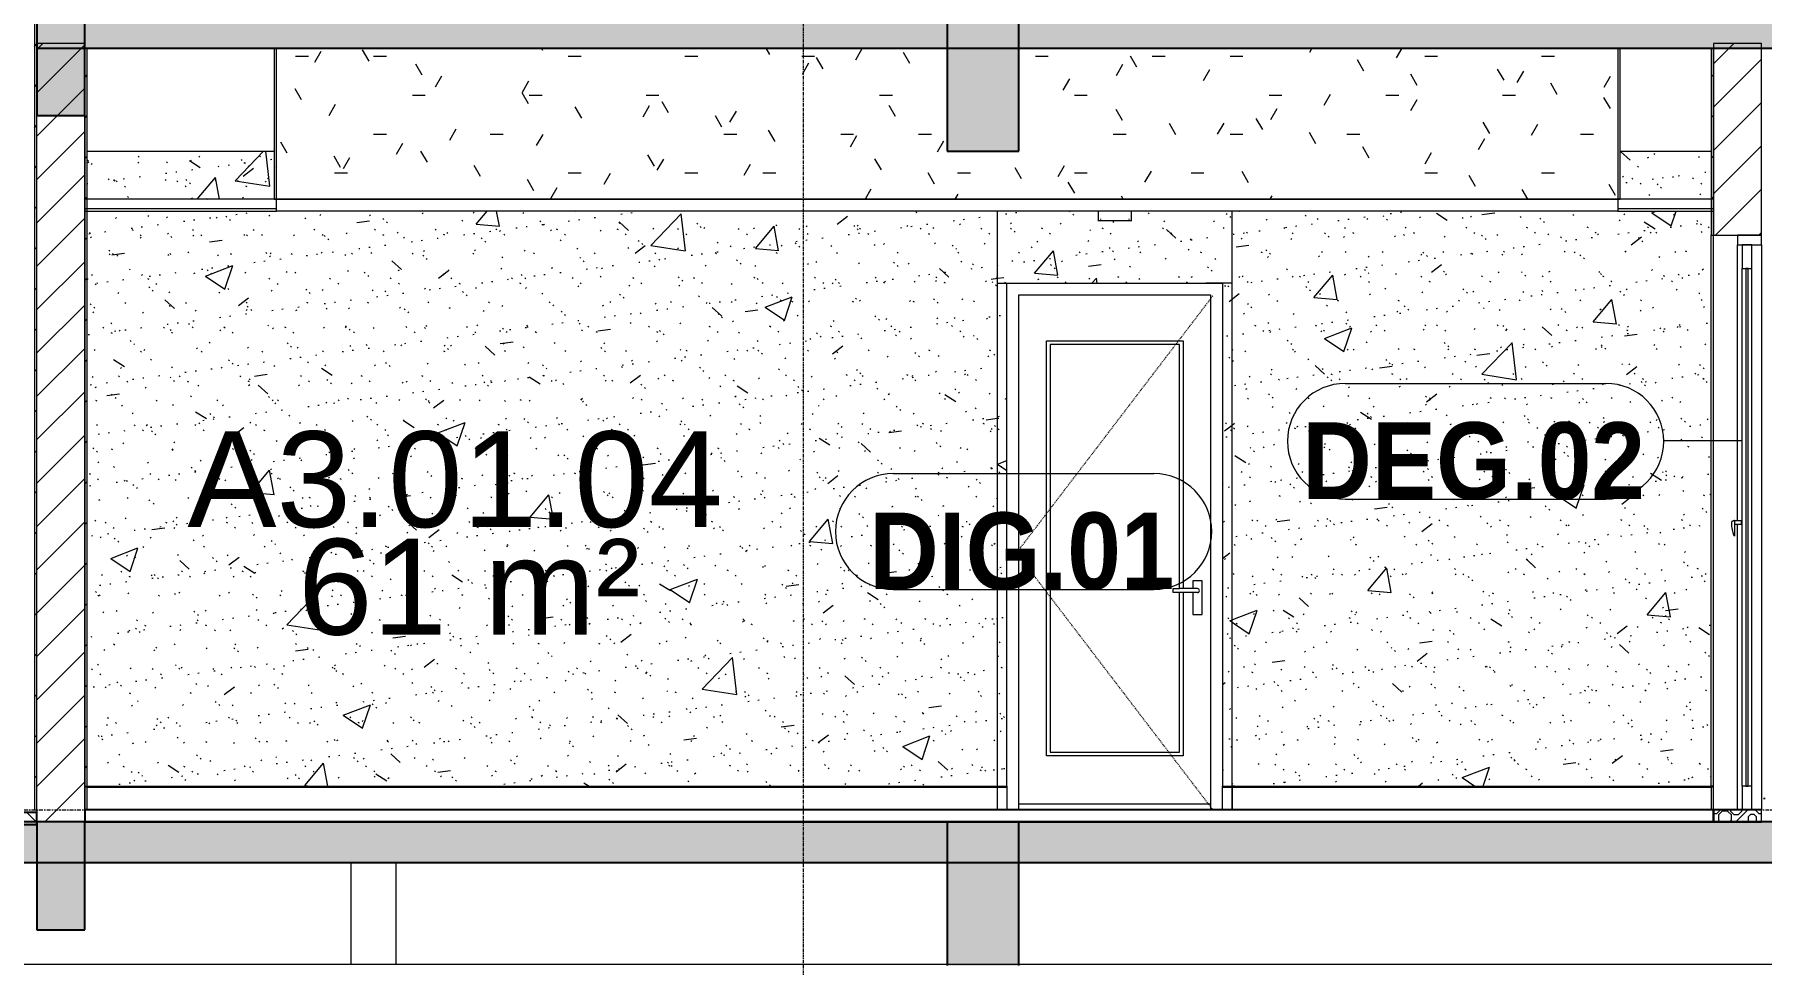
# Model space of a CAD drawing. Header units: millimetres. Extents: x 25061 to 259291, y -8723 to 35400.
# Drawn here: x 118842 to 126053, y 1555 to 5437 of the extents above; entities that cross this region are included whole.
import ezdxf

# ---------------------------------------------------------------- set-up
doc = ezdxf.new("R2010")
doc.units = ezdxf.units.MM
for name, pattern in [('Centre', [31.75, 6.35, -4.7625, 15.875, -4.7625]), ('Dash', [6.35, 3.175, -3.175]), ('Grid Line', [22.225, 12.7, -3.175, 3.175, -3.175])]:
    doc.linetypes.add(name, pattern=pattern)
for name, color, linetype, lineweight in [('0-1', 7, 'Continuous', 5), ('A-AREA-IDEN', 2, 'Continuous', 9), ('A-CLNG', 13, 'Continuous', 9), ('A-CLNG-1', 250, 'Continuous', 18), ('A-CLNG-2', 7, 'Continuous', 9), ('A-CLNG-3', 13, 'Continuous', 18), ('A-CLNG-PATT-1', 7, 'Continuous', 9), ('A-CLNG-PATT-2', 9, 'Continuous', 9), ('A-DETL-GENF-HDLN-1', 7, 'Dash', 9), ('A-DOOR', 31, 'Continuous', 9), ('A-DOOR-1', 7, 'Continuous', 9), ('A-DOOR-FRAM', 31, 'Continuous', 9), ('A-DOOR-GLAZ', 31, 'Continuous', 9), ('A-DOOR-IDEN', 31, 'Continuous', 9), ('A-FLOR-1', 10, 'Continuous', 25), ('A-FLOR-3', 192, 'Continuous', 25), ('A-FLOR-HRAL-1', 253, 'Continuous', 9), ('A-FLOR-LEVL-2', 51, 'Centre', 9), ('A-FLOR-PATT-1', 7, 'Continuous', 9), ('A-FLOR-PATT-2', 9, 'Continuous', 9), ('A-FLOR-PATT-3', 8, 'Continuous', 9), ('A-WALL', 113, 'Continuous', 9), ('A-WALL-1', 113, 'Continuous', 18), ('A-WALL-PATT-1', 7, 'Continuous', 9), ('A-WALL-PATT-2', 9, 'Continuous', 9), ('A-WALL-PATT-4', 111, 'Continuous', 9), ('E-LITE-EQPM', 33, 'Continuous', 9), ('E-LITE-EQPM-1', 7, 'Continuous', 9), ('I-WALL-1', 250, 'Continuous', 18), ('I-WALL-2', 7, 'Continuous', 9), ('I-WALL-3', 2, 'Continuous', 18), ('S-BEAM-1', 12, 'Continuous', 5), ('S-BEAM-2', 10, 'Continuous', 25), ('S-BEAM-3', 7, 'Continuous', 9), ('S-COLS', 52, 'Continuous', 9), ('S-GRID-1', 1, 'Grid Line', 9)]:
    doc.layers.add(name, color=color, linetype=linetype, lineweight=lineweight)
doc.styles.add('Arial', font='arial.ttf', dxfattribs={"height": 400})
doc.styles.add('Arial_B_1', font='arialbd.ttf', dxfattribs={"width": 0.9, "height": 320})
pattern_1 = [(45, (81080.3, 14125), (-84.8528, 84.8528), [])]
pattern_2 = [(50, (81080.3, 14125), (1165.978, -102.01), [121.92, -1341.12]), (355, (81080.3, 14125), (-225.554, 1222.763), [97.536, -1072.896]), (100.451, (81177.5, 14116.5), (940.433, 1120.746), [103.616, -1139.776]), (46.184, (81080.3, 14450.1), (1734.906, -269.074), [182.88, -2011.68]), (96.636, (81224.9, 14427.7), (1519.377, 1583.536), [155.424, -1709.665]), (351.184, (81080.3, 14450.1), (1519.39, 1583.52), [146.304, -1609.344]), (21, (81242.9, 14368.8), (970.332, -654.498), [121.92, -1341.12]), (326, (81242.9, 14368.8), (395.533, 1178.804), [97.536, -1072.896]), (71.451, (81323.7, 14314.3), (1365.87, 524.296), [103.616, -1139.776]), (37.5, (81080.3, 14125), (19.767, 541.1527), [53.645, -1006.246, 53.645, -1035.507, -1076.96]), (37.5, (81080.3, 14125), (19.767, 541.1527), [-2149.043, 53.645, -1023.315]), (7.5, (81080.3, 14125), (427.646, 641.156), [53.645, -567.334, 53.645, -981.862, -410.464]), (7.5, (81080.3, 14125), (427.646, 641.156), [-1656.486, 53.645, -356.819]), (327.5, (80717.8, 14125), (867.782, -36.665), [53.645, -352.755, 53.645, -1214.323, -1682.496]), (327.5, (80717.8, 14125), (867.782, -36.665), [-1674.368, 53.645, -1628.851]), (317.5, (80555.2, 14125), (948.028, 162.731), [53.645, -474.675, 53.645, -788.416, -1194.816]), (317.5, (80555.2, 14125), (948.028, 162.731), [-1370.38, 53.645, -1141.17])]
pattern_3 = [(37.5, (81080.3, 14125), (-5.1206, 156.61216), [5.364, -118.181, 5.364, -132.812, -132.08]), (37.5, (81080.3, 14125), (-5.1206, 156.61216), [-261.722, 5.364, -126.716]), (7.5, (81080.3, 14125), (143.847, 229.3842), [5.364, -61.285, 5.364, -105.989, -42.672]), (7.5, (81080.3, 14125), (143.847, 229.3842), [-178.003, 5.364, -37.308]), (327.5, (80980.33, 14125), (253.11758, 0.46008), [5.364, -35.276, 5.364, -140.94, -191.008]), (327.5, (80980.33, 14125), (253.11758, 0.46008), [-186.944, 5.364, -185.644]), (317.5, (80980.33, 14125), (244.3381, 71.3376), [5.364, -14.956, 5.364, -90.546, -109.728]), (317.5, (80980.33, 14125), (244.3381, 71.3376), [-116.23, 5.364, -104.364])]
pattern_4 = [(45, (81080.3, 14125), (-90.50967, 90.50967), [])]

# ---------------------------------------------------------------- blocks, each defined once
blk = doc.blocks.new('NCV_TKTC_KET CAU_rvt-1-TKCS_MẶT CẮT 1')
at = {"layer": 'A-FLOR-PATT-1'}
h = blk.add_hatch(color=256, dxfattribs=at)
h.paths.add_polyline_path([(33652.6, 5380), (42052.6, 5380), (42052.6, 5550), (33652.6, 5550)])
h.paths.add_polyline_path([(127252.4, 5380), (127252.4, 5550), (118852.4, 5550), (118852.4, 5380), (126740, 5380)])
h.paths.add_polyline_path([(46552.6, 5380), (54952.6, 5380), (54952.6, 5550), (46552.6, 5550)])
h.paths.add_polyline_path([(114352.4, 5380), (114352.4, 5550), (105952.4, 5550), (105952.4, 5380), (113942, 5380)])
h = blk.add_hatch(color=256, dxfattribs=at)
h.paths.add_polyline_path([(127252.5, 1980), (127252.5, 2150), (105952.5, 2150), (105952.5, 1980), (126740, 1980)])
h.paths.add_polyline_path([(33955, 1980), (54952.6, 1980), (54952.6, 2150), (33652.6, 2150), (33652.6, 1980)])
at = {"layer": 'S-BEAM-1'}
for points in [[(119052.5, 5100), (119052.5, 5550), (118852.5, 5550), (118852.5, 5100)], [(122952.5, 4950), (122952.5, 5550), (122652.5, 5550), (122652.5, 4950)], [(119052.5, 1700), (119052.5, 2150), (118852.5, 2150), (118852.5, 1700)], [(122952.5, 1550), (122952.5, 2150), (122652.5, 2150), (122652.5, 1550), (122740.6, 1550)]]:
    blk.add_hatch(color=256, dxfattribs=at).paths.add_polyline_path(points)
at = {"layer": 'A-FLOR-1'}
for p, q in [((118852.4, 5550), (118852.4, 5380)), ((118852.4, 5380), (127252.4, 5380)), ((127252.5, 2150), (105952.5, 2150)), ((105952.5, 1980), (127252.5, 1980))]:
    blk.add_line(p, q, dxfattribs=at)
at = {"layer": 'S-BEAM-2'}
for p, q in [((118852.5, 5550), (118852.5, 5100)), ((119052.5, 5100), (119052.5, 5550)), ((122652.5, 5550), (122652.5, 4950)), ((122952.5, 4950), (122952.5, 5550)), ((118852.5, 5100), (119052.5, 5100)), ((122652.5, 4950), (122952.5, 4950)), ((119052.5, 2150), (118852.5, 2150)), ((118852.5, 2150), (118852.5, 1700)), ((119052.5, 1700), (119052.5, 2150)), ((122952.5, 2150), (122652.5, 2150)), ((122652.5, 2150), (122652.5, 1550)), ((122952.5, 1550), (122952.5, 2150)), ((118852.5, 1700), (119052.5, 1700))]:
    blk.add_line(p, q, dxfattribs=at)
at = {"layer": 'S-BEAM-3'}
for p, q in [((119062.6, 4950), (119842.6, 4950)), ((125462.7, 4950), (125842.6, 4950))]:
    blk.add_line(p, q, dxfattribs=at)
blk = doc.blocks.new('DOOR_CW_01 CANH MO-PANEL KINH - DIG_02-800x2200-CỬA NHÔM KÍNH-401063-TKCS_MẶT CẮT 1')
at = {"layer": 'A-DOOR-1'}
for p, q in [((122862.7, 7800), (122972.7, 7800)), ((122752.7, 5700), (122752.7, 5695)), ((122752.7, 5700), (122752.7, 5695)), ((122752.7, 5700), (122752.7, 5695)), ((122792.7, 5695), (122792.7, 5700)), ((122852.7, 5695), (122852.7, 5700)), ((122852.7, 5695), (122852.7, 5700)), ((122852.7, 5700), (122852.7, 5695))]:
    blk.add_line(p, q, dxfattribs=at)
blk = doc.blocks.new('DOOR_CW_01 CANH MO-PANEL KINH - DIW_01-900x2200-CỬA GỖ VÂN LAMINATE-553375-TKCS_MẶT CẮT 1')
at = {"layer": 'A-DOOR-1'}
for p, q in [((123842.7, 7800), (123732.7, 7800)), ((123852.7, 5695), (123852.7, 5700)), ((123852.7, 5695), (123852.7, 5700)), ((123852.7, 5695), (123852.7, 5700)), ((123912.7, 5695), (123912.7, 5700)), ((123952.7, 5700), (123952.7, 5695)), ((123952.7, 5700), (123952.7, 5695)), ((123952.7, 5695), (123952.7, 5700))]:
    blk.add_line(p, q, dxfattribs=at)
blk = doc.blocks.new('LIC_09 - ĐÈN LED DOWNLIGHT ÂM TRẦN_ P_9W - 6000K - LIC_09 - ĐÈN LED DOWNLIGHT ÂM TRẦN_ P_9W_ ÁNH SÁNG TRẮNG 6000K-517041-TKCS_MẶT CẮT 1')
at = {"layer": 'E-LITE-EQPM-1'}
for p, q in [((123283.1, 8100), (123283.1, 8060)), ((123423.1, 8060), (123423.1, 8100)), ((123424.4, 8060), (123281.7, 8060)), ((123353.1, 8060), (123283.1, 8060)), ((123293.1, 8068), (123293.1, 8065)), ((123423.1, 8060), (123353.1, 8060)), ((123413.1, 8065), (123413.1, 8068))]:
    blk.add_line(p, q, dxfattribs=at)
blk = doc.blocks.new('DOOR_CW_01 CANH MO-PANEL KINH - DIG_01-900x2200-CỬA NHÔM KÍNH-400868-TKCS_MẶT CẮT 1')
at = {"layer": 'A-DETL-GENF-HDLN-1'}
for p, q in [((122942.6, 3273.5), (123762.6, 4347)), ((123762.6, 2200), (122942.6, 3273.5))]:
    blk.add_line(p, q, dxfattribs=at)
at = {"layer": 'A-DOOR-1'}
for p, q in [((122952.6, 2200), (122952.6, 4350)), ((122952.6, 4350), (123752.6, 4350)), ((123752.6, 4350), (123752.6, 2200)), ((123067.6, 4158), (123637.6, 4158)), ((123067.6, 2426), (123067.6, 4158)), ((123622.6, 4143), (123082.6, 4143)), ((123082.6, 4143), (123082.6, 2441)), ((123622.6, 3124.5), (123622.6, 4143)), ((123637.6, 4158), (123637.6, 3124.5)), ((123596.8, 3124.5), (123622.6, 3124.5)), ((123596.8, 3107.5), (123596.8, 3124.5)), ((123622.6, 3107.5), (123596.8, 3107.5)), ((123697.6, 3124.5), (123622.6, 3124.5)), ((123622.6, 2441), (123622.6, 3107.5)), ((123697.6, 3107.5), (123622.6, 3107.5)), ((123637.6, 3107.5), (123637.6, 2426)), ((123677.8, 3156), (123677.8, 3124.5)), ((123717.3, 3156), (123677.8, 3156)), ((123677.8, 3107.5), (123677.8, 3016)), ((123717.3, 3016), (123717.3, 3156)), ((123677.8, 3016), (123717.3, 3016)), ((123637.6, 2426), (123067.6, 2426)), ((123082.6, 2441), (123622.6, 2441)), ((122902.6, 2300), (122902.6, 2295)), ((123802.6, 2295), (123802.6, 2300)), ((122952.6, 2226), (123752.6, 2226))]:
    blk.add_line(p, q, dxfattribs=at)
for start, end in [(0, 90), (270, 360)]:
    blk.add_arc((123697.6, 3116), 8.5, start, end, dxfattribs=at)
blk = doc.blocks.new('Railing - Railing-963847-TKCS_MẶT CẮT 1')
at = {"layer": 'A-FLOR-HRAL-1'}
for p, q in [((119062.564287, 2295), (119052.564287, 2295)), ((119052.564287, 2295), (119052.564287, 2200)), ((119062.564287, 2200), (119062.564287, 2295)), ((119062.564287, 2295), (122862.564287, 2295)), ((122862.564287, 2200), (122862.564287, 2295)), ((119052.564287, 2200), (119062.564287, 2200))]:
    blk.add_line(p, q, dxfattribs=at)
blk = doc.blocks.new('Railing - Railing-963849-TKCS_MẶT CẮT 1')
at = {"layer": 'A-FLOR-HRAL-1'}
for p, q in [((122862.564287, 2295), (122902.564287, 2295)), ((122902.564287, 2295), (122902.564287, 2200))]:
    blk.add_line(p, q, dxfattribs=at)
blk = doc.blocks.new('Railing - Railing-963850-TKCS_MẶT CẮT 1')
at = {"layer": 'A-FLOR-HRAL-1'}
for p, q in [((123802.564287, 2200), (123802.564287, 2295)), ((123802.564287, 2295), (123842.564287, 2295)), ((123842.564287, 2295), (123842.564287, 2200))]:
    blk.add_line(p, q, dxfattribs=at)
blk = doc.blocks.new('Railing - Railing-963851-TKCS_MẶT CẮT 1')
at = {"layer": 'A-FLOR-HRAL-1'}
for p, q in [((123842.9, 2200), (123842.9, 2295)), ((123842.9, 2295), (125842.6, 2295)), ((125852.6, 2295), (125842.6, 2295)), ((125842.6, 2295), (125842.6, 2200))]:
    blk.add_line(p, q, dxfattribs=at)
blk = doc.blocks.new('CL_01-VÁCH DỰNG THẠCH CAO CĂN HỘ LOẠI 1-5A4 - CL_01-VÁCH DỰNG THẠCH CAO CĂN HỘ LOẠI 1A-5-954494-TKCS_MẶT CẮT 1')
at = {"layer": 'A-CLNG-PATT-1'}
h = blk.add_hatch(dxfattribs=at)
h.set_pattern_fill('FP_7', color=256, style=0, pattern_type=2)
h.set_pattern_definition([(0, (81080.3, 14125), (1300.48, 325.12), [53.645, -921.715, 53.645, -6123.635]), (0, (81080.3, 14125), (1300.48, 325.12), [-1029.005, -921.715, 53.645, -1897.075, -3251.2]), (0, (81080.3, 14125), (1300.48, 325.12), [-3901.44, 53.645, -921.715, 53.645, -2222.195]), (0, (81080.3, 14125), (1300.48, 325.12), [-4930.445, -596.595, 53.645, -1571.955]), (120, (81567.98, 14287.56), (-931.8022, 963.6887), [53.645, -921.715, -6177.28]), (120, (81567.98, 14287.56), (-931.8022, 963.6887), [-975.36, 53.645, -921.715, -5201.92]), (120, (81567.98, 14287.56), (-931.8022, 963.6887), [-1950.72, 53.645, -1897.075, -3251.2]), (120, (81567.98, 14287.56), (-931.8022, 963.6887), [-3901.44, 53.645, -921.715, -2275.84]), (120, (81567.98, 14287.56), (-931.8022, 963.6887), [-4876.8, 53.645, -596.595, -1625.6]), (120, (81567.98, 14287.56), (-931.8022, 963.6887), [-5527.04, 53.645, -1571.955]), (240, (81730.54, 14937.8), (-368.6778, -1288.8087), [53.645, -921.715, -6177.28]), (240, (81730.54, 14937.8), (-368.6778, -1288.8087), [-975.36, 53.645, -921.715, -5201.92]), (240, (81730.54, 14937.8), (-368.6778, -1288.8087), [-1950.72, 53.645, -1897.075, -3251.2]), (240, (81730.54, 14937.8), (-368.6778, -1288.8087), [-3901.44, 53.645, -921.715, -2275.84]), (240, (81730.54, 14937.8), (-368.6778, -1288.8087), [-4876.8, 53.645, -596.595, -1625.6]), (240, (81730.54, 14937.8), (-368.6778, -1288.8087), [-5527.04, 53.645, -1571.955])])
h.paths.add_polyline_path([(119852.6, 4750), (119852.6, 5380), (119842.6, 5380), (119842.6, 4750)])
h.paths.add_polyline_path([(125452.7, 4750), (125462.7, 4750), (125462.7, 5380), (125452.7, 5380), (125452.7, 4884.8)])
at = {"layer": 'A-CLNG-PATT-2'}
h = blk.add_hatch(dxfattribs=at)
h.set_pattern_fill('FP_1', color=256, style=0, pattern_type=2)
h.set_pattern_definition([(0, (81080.3, 14125), (650.24, 162.56), [53.645, -434.035, 53.645, -434.035, -2600.96]), (0, (81080.3, 14125), (650.24, 162.56), [-975.36, 53.645, -921.715, 53.645, -434.035, -1137.92]), (0, (81080.3, 14125), (650.24, 162.56), [-2438.4, 53.645, -271.475, 53.645, -759.155]), (120, (81324.14, 14206.28), (-465.9011, 481.84436), [53.645, -434.035, 53.645, -3034.995]), (120, (81324.14, 14206.28), (-465.9011, 481.84436), [-541.325, -434.035, 53.645, -921.715, -1625.6]), (120, (81324.14, 14206.28), (-465.9011, 481.84436), [-1950.72, 53.645, -434.035, 53.645, -1084.275]), (120, (81324.14, 14206.28), (-465.9011, 481.84436), [-2492.045, -271.475, 53.645, -759.155]), (240, (81405.42, 14531.4), (-184.3389, -644.40436), [53.645, -434.035, 53.645, -3034.995]), (240, (81405.42, 14531.4), (-184.3389, -644.40436), [-541.325, -434.035, 53.645, -921.715, -1625.6]), (240, (81405.42, 14531.4), (-184.3389, -644.40436), [-1950.72, 53.645, -434.035, 53.645, -1084.275]), (240, (81405.42, 14531.4), (-184.3389, -644.40436), [-2492.045, -271.475, 53.645, -759.155])])
h.paths.add_polyline_path([(119852.6, 4750), (125452.7, 4750), (125452.7, 5380), (122952.5, 5380), (122952.5, 4950), (122652.5, 4950), (122652.5, 5380), (119852.6, 5380), (119852.6, 4884.8)])
at = {"layer": 'A-CLNG-1'}
for p, q in [((119852.6, 5380), (119842.6, 5380)), ((119842.6, 5380), (119842.6, 4750)), ((119852.6, 4750), (119852.6, 5380)), ((125462.7, 5380), (125452.7, 5380)), ((125452.7, 5380), (125452.7, 4750)), ((125462.7, 4750), (125462.7, 5380)), ((119842.6, 4750), (119852.6, 4750)), ((125452.7, 4750), (125462.7, 4750))]:
    blk.add_line(p, q, dxfattribs=at)
at = {"layer": 'A-CLNG-2'}
blk.add_line((125452.6, 4750), (119852.6, 4750), dxfattribs=at)
blk = doc.blocks.new('NCV_TKTC_TANG 1_rvt-1-TKCS_MẶT CẮT 1')
at = {"layer": 'A-FLOR-PATT-2'}
h = blk.add_hatch(dxfattribs=at)
h.set_pattern_fill('FP_6', color=256, style=0, pattern_type=2)
h.set_pattern_definition([(180, (81252.7, 14216.3), (-2e-14, -203.2), [19.239, -183.961]), (135, (81266.3, 14202.7), (-203.19986, 1e-14), [19.239, -268.129]), (90, (81266.3, 14183.47), (-203.2, 1e-14), [19.239, -183.961]), (45, (81252.7, 14169.86), (0, 203.19986), [19.239, -268.129]), (0, (81233.46, 14169.86), (0, 203.2), [19.239, -183.961]), (315, (81219.86, 14183.47), (203.19986, 0), [19.239, -268.129]), (270, (81219.86, 14202.7), (203.2, 1e-14), [19.239, -183.961]), (225, (81233.46, 14216.31), (1e-14, -203.19986), [19.239, -268.129]), (180, (81207.18, 14184.3), (-2e-14, -203.2), [22.055, -181.145]), (135, (81222.78, 14168.71), (-203.19986, 1e-14), [22.055, -265.314]), (90, (81222.78, 14146.66), (-203.2, 1e-14), [22.055, -181.145]), (45, (81207.18, 14131.06), (0, 203.19986), [22.055, -265.314]), (0, (81185.13, 14131.06), (0, 203.2), [22.055, -181.145]), (315, (81169.54, 14146.66), (203.19986, 0), [22.055, -265.314]), (270, (81169.54, 14168.71), (203.2, 1e-14), [22.055, -181.145]), (225, (81185.13, 14184.3), (1e-14, -203.19986), [22.055, -265.314]), (180, (81114.68, 14169.67), (-2e-14, -203.2), [14.547, -188.653]), (135, (81124.96, 14159.39), (-203.19986, 1e-14), [14.547, -272.821]), (90, (81124.96, 14144.84), (-203.2, 1e-14), [14.547, -188.653]), (45, (81114.68, 14134.56), (0, 203.19986), [14.547, -272.821]), (0, (81100.13, 14134.56), (0, 203.2), [14.547, -188.653]), (315, (81089.85, 14144.84), (203.19986, 0), [14.547, -272.821]), (270, (81089.85, 14159.39), (203.2, 1e-14), [14.547, -188.653]), (225, (81100.13, 14169.67), (1e-14, -203.19986), [14.547, -272.821]), (90, (81183.32, 14194.78), (-203.2, 1e-14), [29.097, -174.103]), (45, (81162.74, 14174.2), (0, 203.19986), [29.097, -258.271]), (0, (81133.65, 14174.2), (0, 203.2), [29.097, -174.103]), (315, (81113.07, 14194.78), (203.19986, 0), [29.097, -258.271]), (270, (81113.07, 14223.87), (203.2, 1e-14), [29.097, -174.103]), (225, (81133.65, 14244.45), (1e-14, -203.19986), [29.097, -258.271]), (180, (81162.74, 14244.45), (-2e-14, -203.2), [29.097, -174.103]), (135, (81183.32, 14223.87), (-203.19986, 1e-14), [29.097, -258.271]), (90, (81262.35, 14261.4), (-203.2, 1e-14), [37.075, -166.125]), (45, (81236.13, 14235.19), (0, 203.19986), [37.075, -250.293]), (0, (81199.05, 14235.19), (0, 203.2), [37.075, -166.125]), (315, (81172.84, 14261.4), (203.19986, 0), [37.075, -250.293]), (270, (81172.84, 14298.48), (203.2, 1e-14), [37.075, -166.125]), (225, (81199.05, 14324.7), (1e-14, -203.19986), [37.075, -250.293]), (180, (81236.13, 14324.7), (-2e-14, -203.2), [37.075, -166.125]), (135, (81262.35, 14298.48), (-203.19986, 1e-14), [37.075, -250.293]), (90, (81138.85, 14272.68), (-203.2, 1e-14), [19.242, -183.958]), (45, (81125.24, 14259.07), (0, 203.19986), [19.242, -268.127]), (0, (81106, 14259.07), (0, 203.2), [19.242, -183.958]), (315, (81092.4, 14272.68), (203.19986, 0), [19.242, -268.127]), (270, (81092.4, 14291.92), (203.2, 1e-14), [19.242, -183.958]), (225, (81106, 14305.53), (1e-14, -203.19986), [19.242, -268.127]), (180, (81125.24, 14305.53), (-2e-14, -203.2), [19.242, -183.958]), (135, (81138.85, 14291.92), (-203.19986, 1e-14), [19.242, -268.127])])
h.paths.add_polyline_path([(125852.6, 2150), (126052.6, 2150), (126052.6, 2200), (125852.6, 2200)])
at = {"layer": 'A-WALL-PATT-1'}
h = blk.add_hatch(dxfattribs=at)
h.set_pattern_fill('FP_3', color=256, style=0, pattern_type=2)
h.set_pattern_definition(pattern_1)
h.paths.add_polyline_path([(119052.6, 2300), (119062.6, 2300), (119062.6, 5380), (119052.6, 5380), (119052.6, 2451.9)])
h = blk.add_hatch(dxfattribs=at)
h.set_pattern_fill('FP_3', color=256, style=0, pattern_type=2)
h.set_pattern_definition(pattern_1)
h.paths.add_polyline_path([(125852.6, 4600), (125852.6, 5380), (125842.6, 5380), (125842.6, 4600)])
at = {"layer": 'A-WALL-PATT-2'}
h = blk.add_hatch(dxfattribs=at)
h.set_pattern_fill('FP_4', color=256, style=0, pattern_type=2)
h.set_pattern_definition(pattern_2)
h.paths.add_polyline_path([(122862.6, 2300), (122862.6, 4700), (119062.6, 4700), (119062.6, 2300), (122740.6, 2300)])
h.paths.add_polyline_path([(119842.6, 4750), (119842.6, 4950), (119062.6, 4950), (119062.6, 4750)])
h = blk.add_hatch(dxfattribs=at)
h.set_pattern_fill('FP_5', color=256, style=0, pattern_type=2)
h.set_pattern_definition(pattern_3)
h.paths.add_polyline_path([(122862.6, 2300), (122862.6, 4700), (119062.6, 4700), (119062.6, 2300), (122740.6, 2300)])
h.paths.add_polyline_path([(119842.6, 4750), (119842.6, 4950), (119062.6, 4950), (119062.6, 4750)])
h = blk.add_hatch(dxfattribs=at)
h.set_pattern_fill('FP_4', color=256, style=0, pattern_type=2)
h.set_pattern_definition(pattern_2)
h.paths.add_polyline_path([(123852.6, 2300), (125842.6, 2300), (125842.6, 4700), (123852.6, 4700), (123852.6, 2451.9)])
h.paths.add_polyline_path([(125842.6, 4750), (125842.6, 4950), (125462.7, 4950), (125462.7, 4750)])
h = blk.add_hatch(dxfattribs=at)
h.set_pattern_fill('FP_5', color=256, style=0, pattern_type=2)
h.set_pattern_definition(pattern_3)
h.paths.add_polyline_path([(123852.6, 2300), (125842.6, 2300), (125842.6, 4700), (123852.6, 4700), (123852.6, 2451.9)])
h.paths.add_polyline_path([(125842.6, 4750), (125842.6, 4950), (125462.7, 4950), (125462.7, 4750)])
h = blk.add_hatch(dxfattribs=at)
h.set_pattern_fill('FP_4', color=256, style=0, pattern_type=2)
h.set_pattern_definition(pattern_2)
h.paths.add_polyline_path([(122902.6, 2300), (122902.6, 4400), (123802.6, 4400), (123802.6, 2300), (123842.6, 2300), (123842.6, 4700), (123422.9, 4700), (123422.9, 4660), (123282.9, 4660), (123282.9, 4700), (122862.6, 4700), (122862.6, 2300)])
h = blk.add_hatch(dxfattribs=at)
h.set_pattern_fill('FP_5', color=256, style=0, pattern_type=2)
h.set_pattern_definition(pattern_3)
h.paths.add_polyline_path([(122902.6, 2300), (122902.6, 4400), (123802.6, 4400), (123802.6, 2300), (123842.6, 2300), (123842.6, 4700), (123422.9, 4700), (123422.9, 4660), (123282.9, 4660), (123282.9, 4700), (122862.6, 4700), (122862.6, 2300)])
h = blk.add_hatch(dxfattribs=at)
h.set_pattern_fill('FP_4', color=256, style=0, pattern_type=2)
h.set_pattern_definition(pattern_2)
h.paths.add_polyline_path([(123852.6, 2300), (123852.6, 4700), (123842.6, 4700), (123842.6, 2300)])
h = blk.add_hatch(dxfattribs=at)
h.set_pattern_fill('FP_5', color=256, style=0, pattern_type=2)
h.set_pattern_definition(pattern_3)
h.paths.add_polyline_path([(123852.6, 2300), (123852.6, 4700), (123842.6, 4700), (123842.6, 2300)])
at = {"layer": 'A-CLNG-1'}
for p, q in [((119852.6, 4750), (119052.6, 4750)), ((119052.6, 4750), (119052.6, 4700)), ((119052.6, 4700), (119852.6, 4700)), ((119852.6, 4700), (119852.6, 4750)), ((125852.6, 4750), (125452.6, 4750)), ((125452.6, 4750), (125452.6, 4700)), ((125452.6, 4700), (125852.6, 4700)), ((125852.6, 4700), (125852.6, 4750))]:
    blk.add_line(p, q, dxfattribs=at)
at = {"layer": 'A-CLNG-2'}
for p, q in [((119852.6, 4710), (119052.6, 4710)), ((119852.6, 4750), (125452.6, 4750)), ((125452.6, 4700), (119852.6, 4700)), ((125852.6, 4710), (125452.6, 4710))]:
    blk.add_line(p, q, dxfattribs=at)
at = {"layer": 'A-FLOR-1'}
for p, q in [((125852.6, 2200), (119052.6, 2200)), ((119052.6, 2200), (119052.6, 2150)), ((125852.6, 2150), (125852.6, 2200)), ((126052.6, 2200), (125852.6, 2200)), ((125852.6, 2200), (125852.6, 2150)), ((119052.6, 2150), (125852.6, 2150)), ((125852.6, 2150), (126052.6, 2150))]:
    blk.add_line(p, q, dxfattribs=at)
at = {"layer": 'I-WALL-1'}
for p, q in [((119062.6, 5380), (119052.6, 5380)), ((119052.6, 5380), (119052.6, 2300)), ((119062.6, 2300), (119062.6, 5380)), ((125842.6, 5380), (125842.6, 4600)), ((125852.6, 5380), (125842.6, 5380)), ((125852.6, 4600), (125852.6, 5380)), ((125842.6, 4600), (125852.6, 4600)), ((119052.6, 2300), (119062.6, 2300))]:
    blk.add_line(p, q, dxfattribs=at)
at = {"layer": 'I-WALL-2'}
for p, q in [((122862.6, 2300), (122862.6, 4700)), ((123842.6, 2300), (123842.6, 4700)), ((125842.6, 2300), (125842.6, 4600)), ((122902.6, 2300), (122902.6, 4400)), ((122902.6, 4400), (123802.6, 4400)), ((123802.6, 4400), (123802.6, 2300)), ((119062.6, 2300), (122862.6, 2300)), ((122862.6, 2300), (122902.6, 2300)), ((123802.6, 2300), (123842.6, 2300)), ((123852.6, 2300), (123842.6, 2300)), ((123852.6, 2300), (125842.6, 2300)), ((125852.6, 2300), (125842.6, 2300))]:
    blk.add_line(p, q, dxfattribs=at)
at = {"layer": ''}
for name in ['Railing - Railing-963847-TKCS_MẶT CẮT 1', 'Railing - Railing-963849-TKCS_MẶT CẮT 1', 'Railing - Railing-963850-TKCS_MẶT CẮT 1', 'Railing - Railing-963851-TKCS_MẶT CẮT 1']:
    blk.add_blockref(name, (0, 0), dxfattribs=at)
at = {"layer": 'A-CLNG'}
blk.add_blockref('CL_01-VÁCH DỰNG THẠCH CAO CĂN HỘ LOẠI 1-5A4 - CL_01-VÁCH DỰNG THẠCH CAO CĂN HỘ LOẠI 1A-5-954494-TKCS_MẶT CẮT 1', (0, 0), dxfattribs=at)
at = {"layer": 'A-DOOR'}
for name, p in [('DOOR_CW_01 CANH MO-PANEL KINH - DIG_02-800x2200-CỬA NHÔM KÍNH-401063-TKCS_MẶT CẮT 1', (-0.1, -3400)), ('DOOR_CW_01 CANH MO-PANEL KINH - DIW_01-900x2200-CỬA GỖ VÂN LAMINATE-553375-TKCS_MẶT CẮT 1', (-0.1, -3400)), ('DOOR_CW_01 CANH MO-PANEL KINH - DIG_01-900x2200-CỬA NHÔM KÍNH-400868-TKCS_MẶT CẮT 1', (0, 0))]:
    blk.add_blockref(name, p, dxfattribs=at)
at = {"layer": 'E-LITE-EQPM'}
blk.add_blockref('LIC_09 - ĐÈN LED DOWNLIGHT ÂM TRẦN_ P_9W - 6000K - LIC_09 - ĐÈN LED DOWNLIGHT ÂM TRẦN_ P_9W_ ÁNH SÁNG TRẮNG 6000K-517041-TKCS_MẶT CẮT 1', (-0.1, -3400), dxfattribs=at)
blk = doc.blocks.new('NBS_CLDPhysicalSecuritySystems_MtlMeshPnlFncngSym_CLDModsecSecurusS3_InfillPanel - NBS_CLDPhysicalSecuritySystems_MtlMeshPnlFncngSym_CLDModsecSecurusS2_InfillPanel-2369440-TKCS_MẶT CẮT 1')
at = {"layer": ''}
h = blk.add_hatch(dxfattribs=at)
h.set_pattern_fill('FP_23', color=256, style=0, pattern_type=2)
h.set_pattern_definition([(180, (123252.564, 850), (2e-15, 13), []), (90, (123252.564, 850), (76, -5e-15), [])])
h.paths.add_polyline_path([(127501.6, 971), (127501.6, 2850), (127262.6, 2850), (127262.6, 1500), (127258.6, 1500), (127258.6, 1490), (127262.6, 1490), (127262.6, 971)])
h.paths.add_polyline_path([(126466.6, 2245), (126466.6, 2250), (126052.6, 2250), (126052.6, 2245), (126340, 2245)])
h.paths.add_polyline_path([(126506.6, 2245), (126552.4, 2245), (126552.4, 2250), (126506.6, 2250)])
h.paths.add_polyline_path([(123802.6, 2295), (123852.6, 2295), (123852.6, 2300), (123802.6, 2300)])
h.paths.add_polyline_path([(125466.6, 2295), (125466.6, 2300), (124506.6, 2300), (124506.6, 2295), (125140.2, 2295)])
h.paths.add_polyline_path([(125842.6, 2295), (125852.6, 2295), (125852.6, 2300), (125506.6, 2300), (125506.6, 2295), (125842.5, 2295)])
h.paths.add_polyline_path([(123952.6, 2295), (124466.6, 2295), (124466.6, 2300), (123952.6, 2300)])
h.paths.add_polyline_path([(127252.5, 2400), (127252.6, 2400), (127252.4, 2400)])
for p, q in [((127501.6, 2850), (127262.6, 2850)), ((124466.6, 2300), (124466.6, 2295)), ((124506.6, 2295), (124506.6, 2300)), ((125466.6, 2300), (125466.6, 2295)), ((125506.6, 2295), (125506.6, 2300)), ((126466.6, 2250), (126466.6, 2245)), ((126506.6, 2245), (126506.6, 2250)), ((127501.6, 971), (127262.6, 971)), ((127262.6, 930), (127501.6, 930))]:
    blk.add_line(p, q, dxfattribs=at)
blk = doc.blocks.new('DEG_02-DEG_03 - DEG_02-2500x2400mm-CỬA ĐI 02 CÁNH TRƯỢT-841416-TKCS_MẶT CẮT 1')
at = {"layer": 'A-DOOR'}
for p, q in [((125972.6, 4560), (125972.6, 4460)), ((126012.6, 4560), (125972.6, 4560)), ((126012.6, 4460), (126012.6, 4560)), ((125972.6, 4460), (126012.6, 4460)), ((125972.6, 2300), (125972.6, 4460)), ((126012.6, 2300), (126012.6, 4460)), ((125939.6, 3408.7), (125939.6, 3399.2)), ((125939.6, 3407.4), (125939.6, 3408.7)), ((125969.6, 3407), (125939.6, 3407)), ((125939.6, 3406.1), (125939.6, 3406.8)), ((125939.6, 3399.2), (125939.6, 3345.2)), ((125939.6, 3393), (125969.6, 3393)), ((125972.6, 3420), (125969.6, 3420)), ((125969.6, 3400), (125969.6, 3410)), ((125969.6, 3390), (125969.6, 3400)), ((125939.6, 3345.2), (125939.6, 3343.7)), ((125939.6, 3343.7), (125939.6, 3345.2)), ((125969.6, 3380), (125972.6, 3380)), ((125972.6, 2300), (125972.6, 2200)), ((126012.6, 2300), (125972.6, 2300)), ((126012.6, 2200), (126012.6, 2300)), ((125972.6, 2200), (126012.6, 2200))]:
    blk.add_line(p, q, dxfattribs=at)
at = {"layer": 'A-DOOR', "flags": 128}
for points in [[(125928.6, 3399.2), (125928.6, 3399.6), (125928.6, 3400), (125928.7, 3400.3), (125928.7, 3400.7), (125928.8, 3401.1), (125928.9, 3401.5), (125929, 3401.8), (125929.1, 3402.2), (125929.2, 3402.5), (125929.4, 3402.9), (125929.5, 3403.2), (125929.7, 3403.6), (125929.9, 3403.9), (125930.1, 3404.2), (125930.3, 3404.5), (125930.5, 3404.9), (125930.7, 3405.2), (125931, 3405.4), (125931.2, 3405.7), (125931.5, 3406), (125931.8, 3406.3), (125932, 3406.5), (125932.3, 3406.7), (125932.6, 3407), (125933, 3407.2), (125933.3, 3407.4), (125933.6, 3407.5), (125933.9, 3407.7), (125934.3, 3407.9), (125934.6, 3408), (125935, 3408.2), (125935.4, 3408.3), (125935.7, 3408.4), (125936.1, 3408.5), (125936.5, 3408.5), (125936.8, 3408.6), (125937.2, 3408.6), (125937.6, 3408.7), (125938, 3408.7), (125938.1, 3408.7)], [(125937.7, 3345.2), (125935.7, 3351.5), (125933.9, 3357.8), (125932.4, 3364.2), (125931.1, 3370.7), (125930.1, 3377.2), (125929.3, 3383.8), (125928.9, 3390.3), (125928.6, 3396.9), (125928.6, 3399.2)], [(125939.6, 3408.7), (125939.5, 3408.7), (125939.4, 3408.7), (125939.4, 3408.7), (125939.3, 3408.7), (125939.3, 3408.7), (125939.2, 3408.7), (125939.1, 3408.7), (125939.1, 3408.7), (125939, 3408.7), (125939, 3408.7), (125938.9, 3408.7), (125938.9, 3408.7), (125938.8, 3408.7), (125938.8, 3408.7), (125938.7, 3408.7), (125938.7, 3408.7), (125938.6, 3408.7), (125938.6, 3408.7), (125938.5, 3408.7), (125938.5, 3408.7), (125938.4, 3408.7), (125938.4, 3408.7), (125938.4, 3408.7), (125938.3, 3408.7), (125938.3, 3408.7), (125938.3, 3408.7), (125938.2, 3408.7), (125938.2, 3408.7), (125938.2, 3408.7), (125938.2, 3408.7), (125938.1, 3408.7), (125938.1, 3408.7), (125938.1, 3408.7), (125938.1, 3408.7), (125938.1, 3408.7), (125938.1, 3408.7), (125938.1, 3408.7), (125938.1, 3408.7)], [(125938.1, 3408.7), (125938.1, 3408.7), (125938.1, 3408.7), (125938.1, 3408.7), (125938.1, 3408.7), (125938.1, 3408.7), (125938.1, 3408.7), (125938.2, 3408.7), (125938.2, 3408.7), (125938.2, 3408.7), (125938.2, 3408.7), (125938.3, 3408.7), (125938.3, 3408.7), (125938.3, 3408.7), (125938.4, 3408.7), (125938.4, 3408.7), (125938.4, 3408.7), (125938.5, 3408.7), (125938.5, 3408.7), (125938.6, 3408.7), (125938.6, 3408.7), (125938.7, 3408.7), (125938.7, 3408.7), (125938.8, 3408.7), (125938.8, 3408.7), (125938.9, 3408.7), (125938.9, 3408.7), (125939, 3408.7), (125939, 3408.7), (125939.1, 3408.7), (125939.1, 3408.7), (125939.2, 3408.7), (125939.3, 3408.7), (125939.3, 3408.7), (125939.4, 3408.7), (125939.4, 3408.7), (125939.5, 3408.7), (125939.5, 3408.7), (125939.6, 3408.7)]]:
    blk.add_lwpolyline(points, dxfattribs=at)
at = {"layer": 'A-DOOR-FRAM'}
for p, q in [((125952.6, 4600), (125952.6, 4560)), ((126052.6, 4600), (125952.6, 4600)), ((125952.6, 4560), (126052.6, 4560)), ((125952.6, 3406.8), (125952.6, 4560)), ((126052.6, 4560), (126052.6, 4600)), ((126052.6, 4560), (126052.6, 2200)), ((125952.6, 2200), (125952.6, 3393.5))]:
    blk.add_line(p, q, dxfattribs=at)
at = {"layer": 'A-DOOR-GLAZ'}
for p, q in [((125987.6, 4460), (125987.6, 2300)), ((125997.6, 4460), (125987.6, 4460)), ((125997.6, 2300), (125997.6, 4460)), ((125987.6, 2300), (125997.6, 2300))]:
    blk.add_line(p, q, dxfattribs=at)
blk = doc.blocks.new('STN_Door Tag - STN_Door Tag-1788670-TKCS_MẶT CẮT 1')
at = {"layer": 'A-DOOR-IDEN'}
for p, q in [((37398.9, 27404.1), (38487, 27404.1)), ((37398.9, 26921.1), (38487, 26921.1))]:
    blk.add_line(p, q, dxfattribs=at)
for centre, start, end in [((37398.9, 27162.6), 90, 270), ((38487, 27162.6), 270, 90)]:
    blk.add_arc(centre, 241.5, start, end, dxfattribs=at)

msp = doc.modelspace()

# ---------------------------------------------------------------- hatches: boundary and pattern name
at = {"layer": 'A-FLOR-PATT-3'}
h = msp.add_hatch(dxfattribs=at)
h.set_pattern_fill('FP_10', color=256, style=0, pattern_type=2)
h.set_pattern_definition([(45, (81080.3, 14125), (-169.7056, 169.7056), []), (135, (81080.3, 14125), (-169.7056, -169.7056), [])])
h.paths.add_polyline_path([(118741.2, 2140), (118852.5, 2140), (118852.5, 2190), (114352.6, 2190), (114352.6, 2140), (117941.4, 2140)])
at = {"layer": 'A-WALL-PATT-4'}
h = msp.add_hatch(dxfattribs=at)
h.set_pattern_fill('FP_3', color=256, style=0, pattern_type=2)
h.set_pattern_definition(pattern_1)
h.paths.add_polyline_path([(118842.5, 2200), (118852.5, 2200), (118852.5, 5600), (118842.5, 5600), (118842.5, 2451.9)])
h = msp.add_hatch(dxfattribs=at)
h.set_pattern_fill('FP_8', color=256, style=0, pattern_type=2)
h.set_pattern_definition(pattern_4)
h.paths.add_polyline_path([(118852.5, 2150), (119052.5, 2150), (119052.5, 5400), (118852.5, 5400), (118852.5, 2451.9)])
h = msp.add_hatch(dxfattribs=at)
h.set_pattern_fill('FP_8', color=256, style=0, pattern_type=2)
h.set_pattern_definition(pattern_4)
h.paths.add_polyline_path([(125852.6, 2150), (126052.6, 2150), (126052.6, 2200), (125852.6, 2200)])
h.paths.add_polyline_path([(125852.6, 4600), (126052.6, 4600), (126052.6, 5400), (125852.6, 5400), (125852.6, 4884.8)])

# ---------------------------------------------------------------- linework, layer by layer
at = {"layer": 'A-CLNG-3'}
msp.add_line((126952.6, 1555), (106252.6, 1555), dxfattribs=at)
at = {"layer": 'A-DOOR-IDEN'}
msp.add_line((125967.9, 3740.9), (125644.5, 3740.9), dxfattribs=at)
at = {"layer": 'A-FLOR-3'}
for p, q in [((118852.5, 2190), (114352.6, 2190)), ((118852.5, 2140), (118852.5, 2190)), ((114352.6, 2140), (118852.5, 2140))]:
    msp.add_line(p, q, dxfattribs=at)
at = {"layer": 'A-FLOR-LEVL-2'}
msp.add_line((25061.1, 2200), (134152.6, 2200), dxfattribs=at)
at = {"layer": 'A-WALL'}
for p, q in [((125852.6, 2200), (125852.6, 4600)), ((120162.6, 1980), (120162.6, 1555))]:
    msp.add_line(p, q, dxfattribs=at)
at = {"layer": 'A-WALL-1'}
for p, q in [((119052.5, 5400), (118852.5, 5400)), ((119052.5, 2150), (119052.5, 5400)), ((126052.6, 5400), (125852.6, 5400)), ((125852.6, 5400), (125852.6, 4600)), ((126052.6, 4600), (126052.6, 5400)), ((125852.6, 4600), (126052.6, 4600)), ((118852.5, 2200), (118852.5, 2190)), ((126052.6, 2200), (125852.6, 2200)), ((125852.6, 2200), (125852.6, 2150)), ((126052.6, 2150), (126052.6, 2200)), ((118852.5, 2150), (119052.5, 2150)), ((125852.6, 2150), (126052.6, 2150))]:
    msp.add_line(p, q, dxfattribs=at)
at = {"layer": 'I-WALL-3'}
for p, q in [((118842.5, 9000), (118842.5, 2200)), ((118852.5, 2200), (118852.5, 8950)), ((118842.5, 2200), (118852.5, 2200))]:
    msp.add_line(p, q, dxfattribs=at)
at = {"layer": 'S-COLS'}
msp.add_line((120352.6, 1555), (120352.6, 1980), dxfattribs=at)
at = {"layer": 'S-GRID-1'}
msp.add_line((122052.6, -3283.1), (122052.6, 30285.9), dxfattribs=at)

# ---------------------------------------------------------------- block references
at = {"layer": ''}
msp.add_blockref('NBS_CLDPhysicalSecuritySystems_MtlMeshPnlFncngSym_CLDModsecSecurusS3_InfillPanel - NBS_CLDPhysicalSecuritySystems_MtlMeshPnlFncngSym_CLDModsecSecurusS2_InfillPanel-2369440-TKCS_MẶT CẮT 1', (0, 0), dxfattribs=at)
at = {"layer": '0-1'}
for name in ['NCV_TKTC_KET CAU_rvt-1-TKCS_MẶT CẮT 1', 'NCV_TKTC_TANG 1_rvt-1-TKCS_MẶT CẮT 1']:
    msp.add_blockref(name, (0, 0), dxfattribs=at)
at = {"layer": 'A-DOOR'}
msp.add_blockref('DEG_02-DEG_03 - DEG_02-2500x2400mm-CỬA ĐI 02 CÁNH TRƯỢT-841416-TKCS_MẶT CẮT 1', (0, 0), dxfattribs=at)
at = {"layer": 'A-DOOR-IDEN'}
for p in [(86916, -23423.4), (85029, -23800)]:
    msp.add_blockref('STN_Door Tag - STN_Door Tag-1788670-TKCS_MẶT CẮT 1', p, dxfattribs=at)

# ---------------------------------------------------------------- texts
at = {"layer": 'A-AREA-IDEN', "char_height": 400, "line_spacing_factor": 0.936439, "style": 'Arial'}
for s, insert, width, attachment_point in [('\\pt8,16,24,32,40,48,56,64,72,80,88,96,104,112,120,128,136,144,152,160,168,176,184,192,200,208,216,224,232,240,248,256;A3.01.04', (120598.8, 3375), 2233.6, 8), ('\\pt8,16,24,32,40,48,56,64,72,80,88,96,104,112,120,128,136,144,152,160,168,176,184,192,200,208,216,224,232,240,248,256;61 m²', (120656.8, 3129.2), 1449.6, 5)]:
    msp.add_mtext(s, dxfattribs=dict(at, insert=insert, width=width, attachment_point=attachment_point))
at = {"layer": 'A-DOOR-IDEN', "char_height": 320, "attachment_point": 5, "line_spacing_factor": 0.936439, "style": 'Arial_B_1'}
for s, insert, width in [('\\pt7.2,14.4,21.6,28.8,36,43.2,50.4,57.6,64.8,72,79.2,86.4,93.6,100.8,108,115.2,122.4,129.6,136.8,144,151.2,158.4,165.6,172.8,180,187.2,194.4,201.6,208.8,216,223.2,230.4;DEG.02', (124850.8, 3656.2), 1467.36), ('\\pt7.2,14.4,21.6,28.8,36,43.2,50.4,57.6,64.8,72,79.2,86.4,93.6,100.8,108,115.2,122.4,129.6,136.8,144,151.2,158.4,165.6,172.8,180,187.2,194.4,201.6,208.8,216,223.2,230.4;DIG.01', (122964.5, 3279.6), 1304.64)]:
    msp.add_mtext(s, dxfattribs=dict(at, insert=insert, width=width))

doc.saveas('drawing.dxf')
